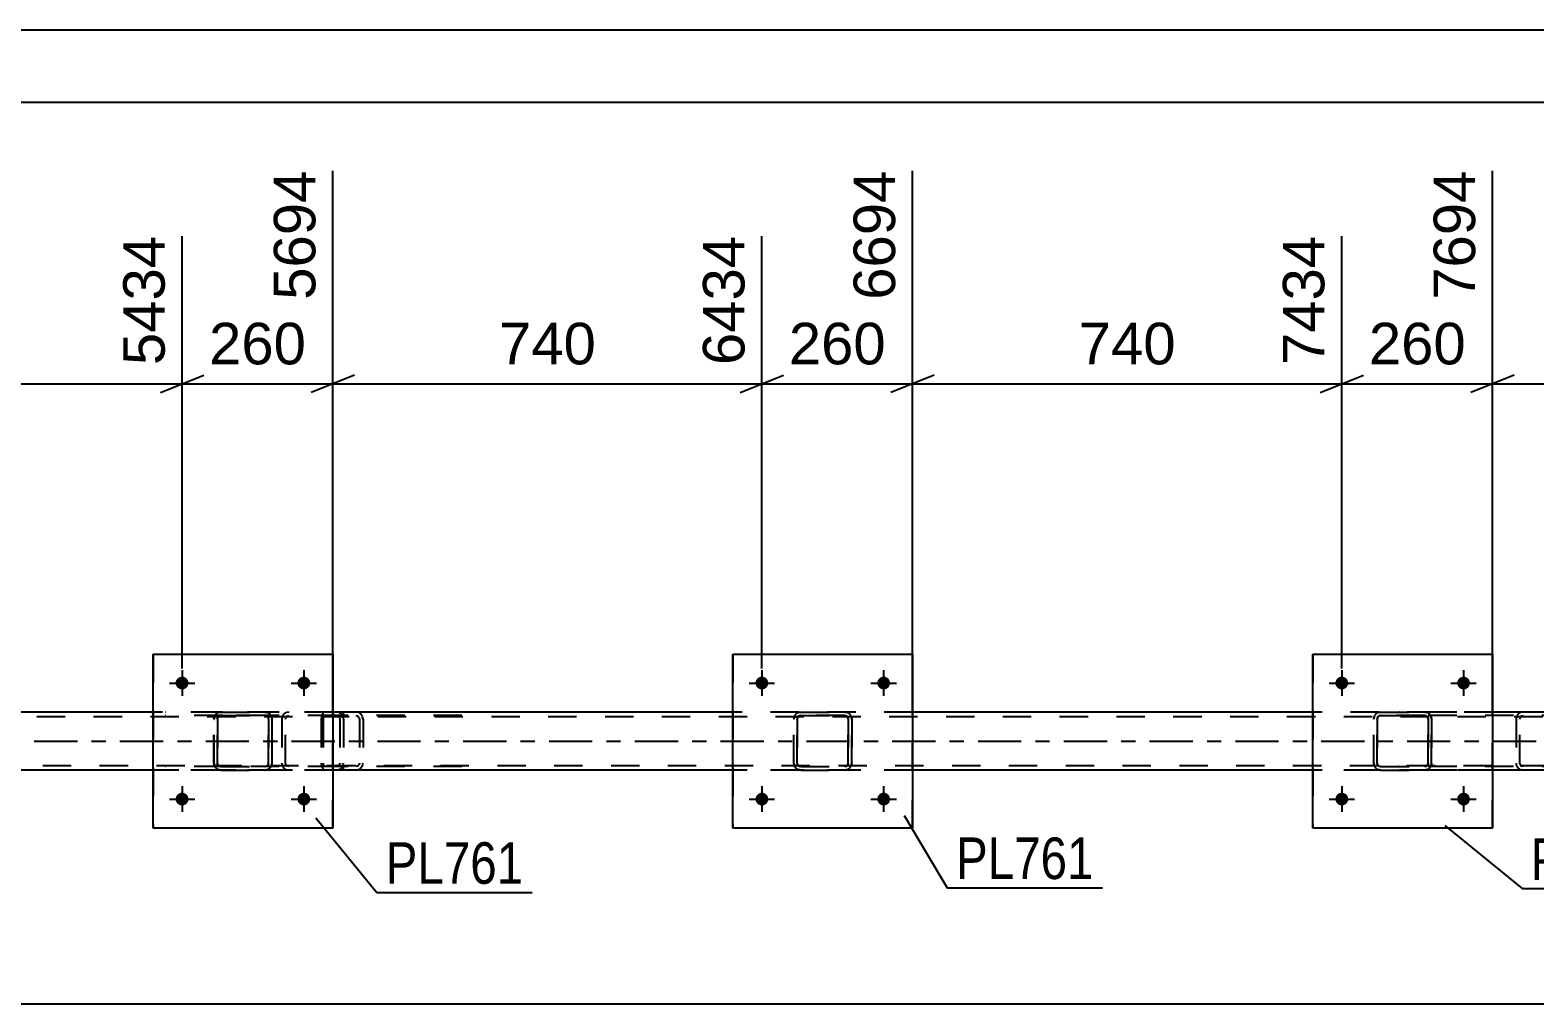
# Model space of a CAD drawing. Header units: millimetres. Extents: x 0 to 841, y 0 to 594.
# Drawn here: x 296.7 to 400.5, y 526.9 to 594 of the extents above; entities that cross this region are included whole.
import ezdxf

# ---------------------------------------------------------------- set-up
doc = ezdxf.new("R2010")
doc.units = ezdxf.units.MM
doc.linetypes.add('DXK_LINE_DOT2', pattern=[3.9198, 1.9599, -1.9599])
doc.linetypes.add('DXK_LINE_DOT3', pattern=[5.9187, 2.979, -0.9799, 0.9799, -0.9799])
doc.styles.add('Arial', font='ARIAL.TTF', dxfattribs={"height": 0.2})
doc.styles.add('Arial Narrow', font='ARIALN.TTF', dxfattribs={"height": 0.2})

# ---------------------------------------------------------------- blocks, each defined once
blk = doc.blocks.new('Unknown-318464264-1115')
at = {"color": 5, "linetype": 'Continuous'}
for p, q in [((841, 594), (0, 594)), ((836, 589), (5, 589))]:
    blk.add_line(p, q, dxfattribs=at)
blk = doc.blocks.new('Part-318464264-1880 - 1696')
at = {"color": 7, "linetype": 'DXK_LINE_DOT2'}
for p, q in [((765.53, 546.67), (89.78, 546.67)), ((317.54, 546.99), (305.14, 546.99)), ((357.53, 546.99), (345.13, 546.99)), ((397.53, 546.99), (385.13, 546.99)), ((89.78, 543.31), (765.53, 543.31)), ((765.53, 542.99), (105.14, 542.99)), ((317.54, 542.99), (305.14, 542.99)), ((357.53, 542.99), (345.13, 542.99)), ((397.53, 542.99), (385.13, 542.99))]:
    blk.add_line(p, q, dxfattribs=at)
at = {"color": 2, "linetype": 'Continuous'}
for p, q in [((305.14, 546.99), (277.53, 546.99)), ((345.13, 546.99), (317.54, 546.99)), ((385.13, 546.99), (357.53, 546.99)), ((425.18, 546.99), (397.53, 546.99)), ((305.14, 542.99), (277.53, 542.99)), ((345.13, 542.99), (317.54, 542.99)), ((385.13, 542.99), (357.53, 542.99)), ((425.18, 542.99), (397.53, 542.99))]:
    blk.add_line(p, q, dxfattribs=at)
at = {"color": 7, "linetype": 'DXK_LINE_DOT3'}
blk.add_line((89.78, 544.99), (765.53, 544.99), dxfattribs=at)
blk = doc.blocks.new('Part-318464264-1739 - 1696')
at = {"color": 7, "linetype": 'DXK_LINE_DOT2'}
for p, q in [((316.76, 546.69), (316.74, 546.51)), ((316.74, 546.51), (316.74, 543.47)), ((316.82, 546.85), (316.76, 546.69)), ((316.91, 546.95), (316.82, 546.85)), ((316.87, 546.51), (316.89, 546.6)), ((316.87, 546.51), (316.87, 543.47)), ((316.89, 546.6), (316.91, 546.68)), ((317.01, 546.99), (316.91, 546.95)), ((316.91, 546.68), (316.96, 546.73)), ((316.96, 546.73), (317.01, 546.75)), ((326.43, 546.99), (317.01, 546.99)), ((326.43, 546.75), (317.01, 546.75)), ((318.27, 546.75), (318.27, 546.99)), ((319.31, 546.95), (319.12, 546.99)), ((319.12, 546.75), (319.21, 546.73)), ((319.21, 546.73), (319.29, 546.68)), ((319.29, 546.68), (319.35, 546.6)), ((319.35, 546.6), (319.37, 546.51)), ((319.37, 546.51), (319.37, 543.47)), ((319.59, 546.65), (319.58, 546.69)), ((319.62, 546.51), (319.59, 546.65)), ((319.62, 546.51), (319.62, 543.47)), ((316.74, 543.47), (316.76, 543.29)), ((316.76, 543.29), (316.82, 543.13)), ((316.82, 543.13), (316.91, 543.03)), ((316.89, 543.38), (316.87, 543.47)), ((316.91, 543.3), (316.89, 543.38)), ((316.96, 543.25), (316.91, 543.3)), ((316.91, 543.03), (317.01, 542.99)), ((317.01, 543.23), (316.96, 543.25)), ((326.43, 543.23), (317.01, 543.23)), ((326.43, 542.99), (317.01, 542.99)), ((318.27, 542.99), (318.27, 543.23)), ((319.21, 543.25), (319.12, 543.23)), ((319.12, 542.99), (319.31, 543.03)), ((319.29, 543.3), (319.21, 543.25)), ((319.35, 543.38), (319.29, 543.3)), ((319.37, 543.47), (319.35, 543.38)), ((319.58, 543.29), (319.6, 543.39)), ((319.6, 543.39), (319.62, 543.47))]:
    blk.add_line(p, q, dxfattribs=at)
for centre, start, end in [((319.13, 546.5), 23.8485, 68.8051), ((319.13, 543.49), 291.1949, 336.1515)]:
    blk.add_arc(centre, 0.492, start, end, dxfattribs=at)
blk = doc.blocks.new('Part-318464264-1756 - 1696')
at = {"color": 7, "linetype": 'DXK_LINE_DOT2'}
for p, q in [((317.76, 546.99), (305.98, 546.99)), ((317.76, 546.75), (305.98, 546.75)), ((314.04, 546.65), (314.01, 546.51)), ((314.01, 546.51), (314.01, 543.47)), ((314.05, 546.69), (314.04, 546.65)), ((314.27, 546.51), (314.29, 546.6)), ((314.27, 543.47), (314.27, 546.51)), ((314.29, 546.6), (314.34, 546.68)), ((314.52, 546.99), (314.33, 546.95)), ((314.34, 546.68), (314.43, 546.73)), ((314.43, 546.73), (314.52, 546.75)), ((317.95, 546.95), (317.76, 546.99)), ((317.76, 546.75), (317.86, 546.73)), ((317.86, 546.73), (317.94, 546.68)), ((317.94, 546.68), (318, 546.6)), ((318, 546.6), (318.01, 546.51)), ((318.01, 546.51), (318.01, 543.47)), ((318.24, 546.65), (318.23, 546.69)), ((318.27, 546.51), (318.24, 546.65)), ((318.27, 546.51), (318.27, 543.47)), ((317.76, 543.23), (305.98, 543.23)), ((317.76, 542.99), (305.98, 542.99)), ((314.01, 543.47), (314.05, 543.29)), ((314.29, 543.38), (314.27, 543.47)), ((314.34, 543.3), (314.29, 543.38)), ((314.33, 543.03), (314.52, 542.99)), ((314.43, 543.25), (314.34, 543.3)), ((314.52, 543.23), (314.43, 543.25)), ((317.86, 543.25), (317.76, 543.23)), ((317.76, 542.99), (317.95, 543.03)), ((317.94, 543.3), (317.86, 543.25)), ((318, 543.38), (317.94, 543.3)), ((318.01, 543.47), (318, 543.38)), ((318.23, 543.29), (318.25, 543.39)), ((318.25, 543.39), (318.27, 543.47))]:
    blk.add_line(p, q, dxfattribs=at)
for centre, start, end in [((314.5, 546.49), 110.7574, 155.679), ((317.78, 546.49), 24.321, 69.2426), ((314.5, 543.49), 204.321, 249.2426), ((317.78, 543.49), 290.7574, 335.679)]:
    blk.add_arc(centre, 0.496, start, end, dxfattribs=at)
blk = doc.blocks.new('Part-318464264-1839 - 1696')
at = {"color": 7, "linetype": 'DXK_LINE_DOT2'}
for p, q in [((389.33, 546.51), (389.37, 546.69)), ((389.37, 546.69), (389.33, 546.51)), ((389.33, 543.47), (389.33, 546.51)), ((389.33, 546.51), (389.33, 546.51)), ((389.33, 543.47), (389.33, 546.51)), ((389.57, 546.51), (389.59, 546.6)), ((389.59, 546.6), (389.57, 546.51)), ((389.57, 543.47), (389.57, 546.51)), ((389.57, 546.51), (389.57, 546.51)), ((389.57, 546.51), (389.57, 543.47)), ((389.59, 546.6), (389.64, 546.68)), ((389.64, 546.68), (389.59, 546.6)), ((389.63, 546.95), (389.81, 546.99)), ((389.81, 546.99), (389.63, 546.95)), ((389.63, 546.95), (389.63, 546.95)), ((389.64, 546.68), (389.72, 546.73)), ((389.72, 546.73), (389.64, 546.68)), ((389.72, 546.73), (389.81, 546.75)), ((389.81, 546.75), (389.72, 546.73)), ((389.81, 546.99), (392.85, 546.99)), ((389.81, 546.99), (389.81, 546.99)), ((389.81, 546.99), (392.85, 546.99)), ((389.81, 546.75), (392.85, 546.75)), ((389.81, 546.75), (389.81, 546.75)), ((392.85, 546.75), (389.81, 546.75)), ((392.85, 546.99), (392.85, 546.99)), ((392.85, 546.99), (393.03, 546.95)), ((393.04, 546.95), (392.85, 546.99)), ((392.85, 546.75), (392.85, 546.75)), ((392.85, 546.75), (392.94, 546.73)), ((392.94, 546.73), (392.85, 546.75)), ((392.94, 546.73), (393.02, 546.68)), ((393.02, 546.68), (392.94, 546.73)), ((393.02, 546.68), (393.07, 546.6)), ((393.07, 546.6), (393.02, 546.68)), ((393.07, 546.6), (393.09, 546.51)), ((393.09, 546.51), (393.07, 546.6)), ((393.09, 543.47), (393.09, 546.51)), ((393.09, 546.51), (393.09, 546.51)), ((393.09, 546.51), (393.09, 543.47)), ((393.29, 546.69), (393.33, 546.51)), ((393.33, 546.51), (393.3, 546.69)), ((393.33, 543.47), (393.33, 546.51)), ((393.33, 546.51), (393.33, 546.51)), ((393.33, 546.51), (393.33, 543.47)), ((389.33, 543.47), (389.33, 543.47)), ((389.37, 543.29), (389.33, 543.47)), ((389.33, 543.47), (389.37, 543.29)), ((389.57, 543.47), (389.57, 543.47)), ((389.59, 543.38), (389.57, 543.47)), ((389.57, 543.47), (389.59, 543.38)), ((389.64, 543.3), (389.59, 543.38)), ((389.59, 543.38), (389.64, 543.3)), ((389.81, 542.99), (389.63, 543.03)), ((389.63, 543.03), (389.81, 542.99)), ((389.72, 543.25), (389.64, 543.3)), ((389.64, 543.3), (389.72, 543.25)), ((389.81, 543.23), (389.72, 543.25)), ((389.72, 543.25), (389.81, 543.23)), ((389.81, 543.23), (392.85, 543.23)), ((389.81, 543.23), (389.81, 543.23)), ((389.81, 543.23), (392.85, 543.23)), ((389.81, 542.99), (392.85, 542.99)), ((389.81, 542.99), (389.81, 542.99)), ((389.81, 542.99), (392.85, 542.99)), ((392.94, 543.25), (392.85, 543.23)), ((392.85, 543.23), (392.94, 543.25)), ((392.85, 543.23), (392.85, 543.23)), ((393.03, 543.03), (392.85, 542.99)), ((392.85, 542.99), (393.04, 543.03)), ((392.85, 542.99), (392.85, 542.99)), ((393.02, 543.3), (392.94, 543.25)), ((392.94, 543.25), (393.02, 543.3)), ((392.94, 543.25), (392.94, 543.25)), ((393.07, 543.38), (393.02, 543.3)), ((393.02, 543.3), (393.07, 543.38)), ((393.09, 543.47), (393.07, 543.38)), ((393.07, 543.38), (393.09, 543.47)), ((393.09, 543.47), (393.09, 543.47)), ((393.33, 543.47), (393.29, 543.29)), ((393.3, 543.29), (393.33, 543.47)), ((393.33, 543.47), (393.33, 543.47))]:
    blk.add_line(p, q, dxfattribs=at)
at = {"color": 7, "linetype": 'DXK_LINE_DOT3'}
blk.add_line((391.33, 544.99), (391.33, 544.99), dxfattribs=at)
at = {"color": 7, "linetype": 'DXK_LINE_DOT2'}
for centre, start, end in [((389.81, 546.51), 112.5, 157.5), ((389.81, 546.51), 112.5, 157.5), ((392.85, 546.51), 22.5, 67.5), ((392.85, 546.51), 22.5, 67.5), ((389.81, 543.47), 202.5, 247.5), ((389.81, 543.47), 202.5, 247.5), ((392.85, 543.47), 292.5, 337.5), ((392.85, 543.47), 292.5, 337.5)]:
    blk.add_arc(centre, 0.48, start, end, dxfattribs=at)
blk = doc.blocks.new('Part-318464264-1783 - 1696')
at = {"color": 2, "linetype": 'Continuous'}
for p, q in [((385.13, 538.99), (385.13, 550.99)), ((385.13, 550.99), (385.13, 550.99)), ((385.13, 550.99), (397.53, 550.99)), ((397.53, 550.99), (397.53, 538.99)), ((385.13, 538.99), (385.13, 538.99)), ((397.53, 538.99), (385.13, 538.99))]:
    blk.add_line(p, q, dxfattribs=at)
at = {"color": 7, "linetype": 'DXK_LINE_DOT2'}
for p, q in [((385.13, 550.99), (385.13, 538.99)), ((385.13, 550.99), (385.13, 550.99)), ((397.53, 538.99), (397.53, 550.99)), ((385.13, 538.99), (385.13, 538.99))]:
    blk.add_line(p, q, dxfattribs=at)
blk = doc.blocks.new('Bolt-318464264-1863 - 1696')
at = {"linetype": 'Continuous'}
for points in [[(306.7, 548.99), (306.7, 549.08), (306.73, 549.17), (306.78, 549.25), (306.84, 549.32), (306.92, 549.37), (307, 549.41), (307.09, 549.43), (307.18, 549.43), (307.27, 549.41), (307.36, 549.37), (307.43, 549.32), (307.49, 549.25), (307.54, 549.17), (307.57, 549.08), (307.58, 548.99), (307.57, 548.9), (307.54, 548.81), (307.49, 548.73), (307.43, 548.66), (307.36, 548.61), (307.27, 548.57), (307.18, 548.55), (307.09, 548.55), (307, 548.57), (306.92, 548.61), (306.84, 548.66), (306.78, 548.73), (306.73, 548.81), (306.7, 548.9)], [(315.1, 548.99), (315.1, 549.08), (315.13, 549.17), (315.18, 549.25), (315.24, 549.32), (315.32, 549.37), (315.4, 549.41), (315.49, 549.43), (315.58, 549.43), (315.67, 549.41), (315.76, 549.37), (315.83, 549.32), (315.89, 549.25), (315.94, 549.17), (315.97, 549.08), (315.98, 548.99), (315.97, 548.9), (315.94, 548.81), (315.89, 548.73), (315.83, 548.66), (315.76, 548.61), (315.67, 548.57), (315.58, 548.55), (315.49, 548.55), (315.4, 548.57), (315.32, 548.61), (315.24, 548.66), (315.18, 548.73), (315.13, 548.81), (315.1, 548.9)]]:
    blk.add_hatch(color=1, dxfattribs=at).paths.add_polyline_path(points)
at = {"color": 1, "linetype": 'Continuous'}
for p, q in [((307.14, 549.87), (307.14, 548.11)), ((315.54, 549.87), (315.54, 548.11)), ((306.26, 548.99), (308.02, 548.99)), ((314.66, 548.99), (316.42, 548.99))]:
    blk.add_line(p, q, dxfattribs=at)
blk = doc.blocks.new('Bolt-318464264-1864 - 1696')
at = {"linetype": 'Continuous'}
for points in [[(306.7, 540.99), (306.7, 541.08), (306.73, 541.17), (306.78, 541.25), (306.84, 541.32), (306.92, 541.37), (307, 541.41), (307.09, 541.43), (307.18, 541.43), (307.27, 541.41), (307.36, 541.37), (307.43, 541.32), (307.49, 541.25), (307.54, 541.17), (307.57, 541.08), (307.58, 540.99), (307.57, 540.9), (307.54, 540.81), (307.49, 540.73), (307.43, 540.66), (307.36, 540.61), (307.27, 540.57), (307.18, 540.55), (307.09, 540.55), (307, 540.57), (306.92, 540.61), (306.84, 540.66), (306.78, 540.73), (306.73, 540.81), (306.7, 540.9)], [(315.1, 540.99), (315.1, 541.08), (315.13, 541.17), (315.18, 541.25), (315.24, 541.32), (315.32, 541.37), (315.4, 541.41), (315.49, 541.43), (315.58, 541.43), (315.67, 541.41), (315.76, 541.37), (315.83, 541.32), (315.89, 541.25), (315.94, 541.17), (315.97, 541.08), (315.98, 540.99), (315.97, 540.9), (315.94, 540.81), (315.89, 540.73), (315.83, 540.66), (315.76, 540.61), (315.67, 540.57), (315.58, 540.55), (315.49, 540.55), (315.4, 540.57), (315.32, 540.61), (315.24, 540.66), (315.18, 540.73), (315.13, 540.81), (315.1, 540.9)]]:
    blk.add_hatch(color=1, dxfattribs=at).paths.add_polyline_path(points)
at = {"color": 1, "linetype": 'Continuous'}
for p, q in [((307.14, 541.87), (307.14, 540.11)), ((315.54, 541.87), (315.54, 540.11)), ((306.26, 540.99), (308.02, 540.99)), ((314.66, 540.99), (316.42, 540.99))]:
    blk.add_line(p, q, dxfattribs=at)
blk = doc.blocks.new('Part-318464264-1895 - 1696')
at = {"color": 7, "linetype": 'DXK_LINE_DOT2'}
for p, q in [((402.9, 546.99), (391.12, 546.99)), ((402.9, 546.75), (391.12, 546.75)), ((399.18, 546.65), (399.15, 546.51)), ((399.15, 546.51), (399.15, 543.47)), ((399.19, 546.69), (399.18, 546.65)), ((399.41, 546.51), (399.43, 546.6)), ((399.41, 543.47), (399.41, 546.51)), ((399.43, 546.6), (399.48, 546.68)), ((399.66, 546.99), (399.47, 546.95)), ((399.48, 546.68), (399.56, 546.73)), ((399.56, 546.73), (399.66, 546.75)), ((403.09, 546.95), (402.9, 546.99)), ((402.9, 546.75), (402.99, 546.73)), ((402.99, 546.73), (403.08, 546.68)), ((403.08, 546.68), (403.13, 546.6)), ((403.13, 546.6), (403.15, 546.51)), ((403.15, 546.51), (403.15, 543.47)), ((403.38, 546.65), (403.37, 546.69)), ((403.41, 546.51), (403.38, 546.65)), ((403.41, 546.51), (403.41, 543.47)), ((402.9, 543.23), (391.12, 543.23)), ((402.9, 542.99), (391.12, 542.99)), ((399.15, 543.47), (399.17, 543.39)), ((399.17, 543.39), (399.19, 543.29)), ((399.43, 543.38), (399.41, 543.47)), ((399.48, 543.3), (399.43, 543.38)), ((399.47, 543.03), (399.66, 542.99)), ((399.56, 543.25), (399.48, 543.3)), ((399.66, 543.23), (399.56, 543.25)), ((402.99, 543.25), (402.9, 543.23)), ((402.9, 542.99), (403.09, 543.03)), ((403.08, 543.3), (402.99, 543.25)), ((403.13, 543.38), (403.08, 543.3)), ((403.15, 543.47), (403.13, 543.38)), ((403.37, 543.29), (403.39, 543.39)), ((403.39, 543.39), (403.41, 543.47))]:
    blk.add_line(p, q, dxfattribs=at)
for centre, start, end in [((399.64, 546.49), 110.7574, 155.679), ((402.92, 546.49), 24.321, 69.2426), ((399.64, 543.49), 204.321, 249.2426), ((402.92, 543.49), 290.7574, 335.679)]:
    blk.add_arc(centre, 0.496, start, end, dxfattribs=at)
blk = doc.blocks.new('Part-318464264-1933 - 1696')
at = {"color": 7, "linetype": 'DXK_LINE_DOT2'}
for p, q in [((349.33, 546.51), (349.37, 546.69)), ((349.37, 546.69), (349.33, 546.51)), ((349.33, 543.47), (349.33, 546.51)), ((349.33, 546.51), (349.33, 546.51)), ((349.33, 543.47), (349.33, 546.51)), ((349.57, 546.51), (349.59, 546.6)), ((349.59, 546.6), (349.57, 546.51)), ((349.57, 543.47), (349.57, 546.51)), ((349.57, 546.51), (349.57, 546.51)), ((349.57, 546.51), (349.57, 543.47)), ((349.59, 546.6), (349.64, 546.68)), ((349.64, 546.68), (349.59, 546.6)), ((349.63, 546.95), (349.81, 546.99)), ((349.81, 546.99), (349.63, 546.95)), ((349.63, 546.95), (349.63, 546.95)), ((349.64, 546.68), (349.72, 546.73)), ((349.72, 546.73), (349.64, 546.68)), ((349.72, 546.73), (349.81, 546.75)), ((349.81, 546.75), (349.72, 546.73)), ((349.81, 546.99), (352.85, 546.99)), ((349.81, 546.99), (349.81, 546.99)), ((349.81, 546.99), (352.85, 546.99)), ((349.81, 546.75), (352.85, 546.75)), ((349.81, 546.75), (349.81, 546.75)), ((352.85, 546.75), (349.81, 546.75)), ((352.85, 546.99), (352.85, 546.99)), ((352.85, 546.99), (353.03, 546.95)), ((353.04, 546.95), (352.85, 546.99)), ((352.85, 546.75), (352.85, 546.75)), ((352.85, 546.75), (352.94, 546.73)), ((352.94, 546.73), (352.85, 546.75)), ((352.94, 546.73), (353.02, 546.68)), ((353.02, 546.68), (352.94, 546.73)), ((353.02, 546.68), (353.07, 546.6)), ((353.07, 546.6), (353.02, 546.68)), ((353.07, 546.6), (353.09, 546.51)), ((353.09, 546.51), (353.07, 546.6)), ((353.09, 543.47), (353.09, 546.51)), ((353.09, 546.51), (353.09, 546.51)), ((353.09, 546.51), (353.09, 543.47)), ((353.29, 546.69), (353.33, 546.51)), ((353.33, 546.51), (353.3, 546.69)), ((353.33, 543.47), (353.33, 546.51)), ((353.33, 546.51), (353.33, 546.51)), ((353.33, 546.51), (353.33, 543.47)), ((349.33, 543.47), (349.33, 543.47)), ((349.37, 543.29), (349.33, 543.47)), ((349.33, 543.47), (349.37, 543.29)), ((349.57, 543.47), (349.57, 543.47)), ((349.59, 543.38), (349.57, 543.47)), ((349.57, 543.47), (349.59, 543.38)), ((349.64, 543.3), (349.59, 543.38)), ((349.59, 543.38), (349.64, 543.3)), ((349.81, 542.99), (349.63, 543.03)), ((349.63, 543.03), (349.81, 542.99)), ((349.72, 543.25), (349.64, 543.3)), ((349.64, 543.3), (349.72, 543.25)), ((349.81, 543.23), (349.72, 543.25)), ((349.72, 543.25), (349.81, 543.23)), ((349.81, 543.23), (352.85, 543.23)), ((349.81, 543.23), (349.81, 543.23)), ((349.81, 543.23), (352.85, 543.23)), ((349.81, 542.99), (352.85, 542.99)), ((349.81, 542.99), (349.81, 542.99)), ((349.81, 542.99), (352.85, 542.99)), ((352.94, 543.25), (352.85, 543.23)), ((352.85, 543.23), (352.94, 543.25)), ((352.85, 543.23), (352.85, 543.23)), ((353.03, 543.03), (352.85, 542.99)), ((352.85, 542.99), (353.04, 543.03)), ((352.85, 542.99), (352.85, 542.99)), ((353.02, 543.3), (352.94, 543.25)), ((352.94, 543.25), (353.02, 543.3)), ((352.94, 543.25), (352.94, 543.25)), ((353.07, 543.38), (353.02, 543.3)), ((353.02, 543.3), (353.07, 543.38)), ((353.09, 543.47), (353.07, 543.38)), ((353.07, 543.38), (353.09, 543.47)), ((353.09, 543.47), (353.09, 543.47)), ((353.33, 543.47), (353.29, 543.29)), ((353.3, 543.29), (353.33, 543.47)), ((353.33, 543.47), (353.33, 543.47))]:
    blk.add_line(p, q, dxfattribs=at)
at = {"color": 7, "linetype": 'DXK_LINE_DOT3'}
blk.add_line((351.33, 544.99), (351.33, 544.99), dxfattribs=at)
at = {"color": 7, "linetype": 'DXK_LINE_DOT2'}
for centre, start, end in [((349.81, 546.51), 112.5, 157.5), ((349.81, 546.51), 112.5, 157.5), ((352.85, 546.51), 22.5, 67.5), ((352.85, 546.51), 22.5, 67.5), ((349.81, 543.47), 202.5, 247.5), ((349.81, 543.47), 202.5, 247.5), ((352.85, 543.47), 292.5, 337.5), ((352.85, 543.47), 292.5, 337.5)]:
    blk.add_arc(centre, 0.48, start, end, dxfattribs=at)
blk = doc.blocks.new('Part-318464264-1938 - 1696')
at = {"color": 2, "linetype": 'Continuous'}
for p, q in [((345.13, 538.99), (345.13, 550.99)), ((345.13, 550.99), (345.13, 550.99)), ((345.13, 550.99), (357.53, 550.99)), ((357.53, 550.99), (357.53, 538.99)), ((345.13, 538.99), (345.13, 538.99)), ((357.53, 538.99), (345.13, 538.99))]:
    blk.add_line(p, q, dxfattribs=at)
at = {"color": 7, "linetype": 'DXK_LINE_DOT2'}
for p, q in [((345.13, 550.99), (345.13, 538.99)), ((345.13, 550.99), (345.13, 550.99)), ((357.53, 538.99), (357.53, 550.99)), ((345.13, 538.99), (345.13, 538.99))]:
    blk.add_line(p, q, dxfattribs=at)
blk = doc.blocks.new('Bolt-318464264-1948 - 1696')
at = {"linetype": 'Continuous'}
for points in [[(346.69, 540.99), (346.7, 541.08), (346.73, 541.17), (346.78, 541.25), (346.84, 541.32), (346.91, 541.37), (347, 541.41), (347.09, 541.43), (347.18, 541.43), (347.27, 541.41), (347.35, 541.37), (347.43, 541.32), (347.49, 541.25), (347.53, 541.17), (347.56, 541.08), (347.57, 540.99), (347.56, 540.9), (347.53, 540.81), (347.49, 540.73), (347.43, 540.66), (347.35, 540.61), (347.27, 540.57), (347.18, 540.55), (347.09, 540.55), (347, 540.57), (346.91, 540.61), (346.84, 540.66), (346.78, 540.73), (346.73, 540.81), (346.7, 540.9)], [(355.09, 540.99), (355.1, 541.08), (355.13, 541.17), (355.18, 541.25), (355.24, 541.32), (355.31, 541.37), (355.4, 541.41), (355.49, 541.43), (355.58, 541.43), (355.67, 541.41), (355.75, 541.37), (355.83, 541.32), (355.89, 541.25), (355.93, 541.17), (355.96, 541.08), (355.97, 540.99), (355.96, 540.9), (355.93, 540.81), (355.89, 540.73), (355.83, 540.66), (355.75, 540.61), (355.67, 540.57), (355.58, 540.55), (355.49, 540.55), (355.4, 540.57), (355.31, 540.61), (355.24, 540.66), (355.18, 540.73), (355.13, 540.81), (355.1, 540.9)]]:
    blk.add_hatch(color=1, dxfattribs=at).paths.add_polyline_path(points)
at = {"color": 1, "linetype": 'Continuous'}
for p, q in [((347.13, 541.87), (347.13, 540.11)), ((355.53, 541.87), (355.53, 540.11)), ((346.25, 540.99), (348.01, 540.99)), ((354.65, 540.99), (356.41, 540.99))]:
    blk.add_line(p, q, dxfattribs=at)
blk = doc.blocks.new('Bolt-318464264-1957 - 1696')
at = {"linetype": 'Continuous'}
for points in [[(386.69, 548.99), (386.7, 549.08), (386.73, 549.17), (386.78, 549.25), (386.84, 549.32), (386.91, 549.37), (387, 549.41), (387.09, 549.43), (387.18, 549.43), (387.27, 549.41), (387.35, 549.37), (387.43, 549.32), (387.49, 549.25), (387.53, 549.17), (387.56, 549.08), (387.57, 548.99), (387.56, 548.9), (387.53, 548.81), (387.49, 548.73), (387.43, 548.66), (387.35, 548.61), (387.27, 548.57), (387.18, 548.55), (387.09, 548.55), (387, 548.57), (386.91, 548.61), (386.84, 548.66), (386.78, 548.73), (386.73, 548.81), (386.7, 548.9)], [(395.09, 548.99), (395.1, 549.08), (395.13, 549.17), (395.18, 549.25), (395.24, 549.32), (395.31, 549.37), (395.4, 549.41), (395.49, 549.43), (395.58, 549.43), (395.67, 549.41), (395.75, 549.37), (395.83, 549.32), (395.89, 549.25), (395.93, 549.17), (395.96, 549.08), (395.97, 548.99), (395.96, 548.9), (395.93, 548.81), (395.89, 548.73), (395.83, 548.66), (395.75, 548.61), (395.67, 548.57), (395.58, 548.55), (395.49, 548.55), (395.4, 548.57), (395.31, 548.61), (395.24, 548.66), (395.18, 548.73), (395.13, 548.81), (395.1, 548.9)]]:
    blk.add_hatch(color=1, dxfattribs=at).paths.add_polyline_path(points)
at = {"color": 1, "linetype": 'Continuous'}
for p, q in [((387.13, 549.87), (387.13, 548.11)), ((395.53, 549.87), (395.53, 548.11)), ((386.25, 548.99), (388.01, 548.99)), ((394.65, 548.99), (396.41, 548.99))]:
    blk.add_line(p, q, dxfattribs=at)
blk = doc.blocks.new('Bolt-318464264-1958 - 1696')
at = {"linetype": 'Continuous'}
for points in [[(386.69, 540.99), (386.7, 541.08), (386.73, 541.17), (386.78, 541.25), (386.84, 541.32), (386.91, 541.37), (387, 541.41), (387.09, 541.43), (387.18, 541.43), (387.27, 541.41), (387.35, 541.37), (387.43, 541.32), (387.49, 541.25), (387.53, 541.17), (387.56, 541.08), (387.57, 540.99), (387.56, 540.9), (387.53, 540.81), (387.49, 540.73), (387.43, 540.66), (387.35, 540.61), (387.27, 540.57), (387.18, 540.55), (387.09, 540.55), (387, 540.57), (386.91, 540.61), (386.84, 540.66), (386.78, 540.73), (386.73, 540.81), (386.7, 540.9)], [(395.09, 540.99), (395.1, 541.08), (395.13, 541.17), (395.18, 541.25), (395.24, 541.32), (395.31, 541.37), (395.4, 541.41), (395.49, 541.43), (395.58, 541.43), (395.67, 541.41), (395.75, 541.37), (395.83, 541.32), (395.89, 541.25), (395.93, 541.17), (395.96, 541.08), (395.97, 540.99), (395.96, 540.9), (395.93, 540.81), (395.89, 540.73), (395.83, 540.66), (395.75, 540.61), (395.67, 540.57), (395.58, 540.55), (395.49, 540.55), (395.4, 540.57), (395.31, 540.61), (395.24, 540.66), (395.18, 540.73), (395.13, 540.81), (395.1, 540.9)]]:
    blk.add_hatch(color=1, dxfattribs=at).paths.add_polyline_path(points)
at = {"color": 1, "linetype": 'Continuous'}
for p, q in [((387.13, 541.87), (387.13, 540.11)), ((395.53, 541.87), (395.53, 540.11)), ((386.25, 540.99), (388.01, 540.99)), ((394.65, 540.99), (396.41, 540.99))]:
    blk.add_line(p, q, dxfattribs=at)
blk = doc.blocks.new('Bolt-318464264-1959 - 1696')
at = {"linetype": 'Continuous'}
for points in [[(346.69, 548.99), (346.7, 549.08), (346.73, 549.17), (346.78, 549.25), (346.84, 549.32), (346.91, 549.37), (347, 549.41), (347.09, 549.43), (347.18, 549.43), (347.27, 549.41), (347.35, 549.37), (347.43, 549.32), (347.49, 549.25), (347.53, 549.17), (347.56, 549.08), (347.57, 548.99), (347.56, 548.9), (347.53, 548.81), (347.49, 548.73), (347.43, 548.66), (347.35, 548.61), (347.27, 548.57), (347.18, 548.55), (347.09, 548.55), (347, 548.57), (346.91, 548.61), (346.84, 548.66), (346.78, 548.73), (346.73, 548.81), (346.7, 548.9)], [(355.09, 548.99), (355.1, 549.08), (355.13, 549.17), (355.18, 549.25), (355.24, 549.32), (355.31, 549.37), (355.4, 549.41), (355.49, 549.43), (355.58, 549.43), (355.67, 549.41), (355.75, 549.37), (355.83, 549.32), (355.89, 549.25), (355.93, 549.17), (355.96, 549.08), (355.97, 548.99), (355.96, 548.9), (355.93, 548.81), (355.89, 548.73), (355.83, 548.66), (355.75, 548.61), (355.67, 548.57), (355.58, 548.55), (355.49, 548.55), (355.4, 548.57), (355.31, 548.61), (355.24, 548.66), (355.18, 548.73), (355.13, 548.81), (355.1, 548.9)]]:
    blk.add_hatch(color=1, dxfattribs=at).paths.add_polyline_path(points)
at = {"color": 1, "linetype": 'Continuous'}
for p, q in [((347.13, 549.87), (347.13, 548.11)), ((355.53, 549.87), (355.53, 548.11)), ((346.25, 548.99), (348.01, 548.99)), ((354.65, 548.99), (356.41, 548.99))]:
    blk.add_line(p, q, dxfattribs=at)
blk = doc.blocks.new('Part-318464264-1979 - 1696')
at = {"color": 2, "linetype": 'Continuous'}
for p, q in [((305.14, 538.99), (305.14, 550.99)), ((305.14, 550.99), (305.14, 550.99)), ((305.14, 550.99), (317.54, 550.99)), ((317.54, 550.99), (317.54, 538.99)), ((305.14, 538.99), (305.14, 538.99)), ((317.54, 538.99), (305.14, 538.99))]:
    blk.add_line(p, q, dxfattribs=at)
at = {"color": 7, "linetype": 'DXK_LINE_DOT2'}
for p, q in [((305.14, 550.99), (305.14, 538.99)), ((305.14, 550.99), (305.14, 550.99)), ((317.54, 538.99), (317.54, 550.99)), ((305.14, 538.99), (305.14, 538.99))]:
    blk.add_line(p, q, dxfattribs=at)
blk = doc.blocks.new('Part-318464264-1980 - 1696')
at = {"color": 7, "linetype": 'DXK_LINE_DOT2'}
for p, q in [((309.33, 546.51), (309.37, 546.69)), ((309.33, 546.51), (309.34, 546.51)), ((309.33, 543.47), (309.33, 546.51)), ((309.37, 546.69), (309.34, 546.51)), ((309.34, 543.47), (309.34, 546.51)), ((309.59, 546.6), (309.57, 546.51)), ((309.58, 546.51), (309.57, 546.51)), ((309.57, 546.51), (309.57, 543.47)), ((309.58, 546.51), (309.59, 546.6)), ((309.58, 543.47), (309.58, 546.51)), ((309.59, 546.6), (309.65, 546.68)), ((309.64, 546.68), (309.59, 546.6)), ((309.63, 546.95), (309.81, 546.99)), ((309.82, 546.99), (309.63, 546.95)), ((309.63, 546.95), (309.63, 546.95)), ((309.72, 546.73), (309.64, 546.68)), ((309.65, 546.68), (309.72, 546.73)), ((309.72, 546.73), (309.82, 546.75)), ((309.81, 546.75), (309.72, 546.73)), ((309.82, 546.99), (309.81, 546.99)), ((309.81, 546.99), (312.85, 546.99)), ((309.81, 546.75), (309.82, 546.75)), ((312.85, 546.75), (309.81, 546.75)), ((309.82, 546.99), (312.86, 546.99)), ((309.82, 546.75), (312.86, 546.75)), ((312.85, 546.99), (312.86, 546.99)), ((312.85, 546.99), (313.04, 546.95)), ((312.86, 546.75), (312.85, 546.75)), ((312.95, 546.73), (312.85, 546.75)), ((313.04, 546.95), (312.86, 546.99)), ((312.86, 546.75), (312.95, 546.73)), ((312.95, 546.73), (313.02, 546.68)), ((313.02, 546.68), (312.95, 546.73)), ((313.02, 546.68), (313.08, 546.6)), ((313.08, 546.6), (313.02, 546.68)), ((313.08, 546.6), (313.1, 546.51)), ((313.09, 546.51), (313.08, 546.6)), ((313.1, 546.51), (313.09, 546.51)), ((313.09, 546.51), (313.09, 543.47)), ((313.1, 543.47), (313.1, 546.51)), ((313.3, 546.69), (313.33, 546.51)), ((313.34, 546.51), (313.3, 546.69)), ((313.34, 546.51), (313.33, 546.51)), ((313.33, 546.51), (313.33, 543.47)), ((313.34, 543.47), (313.34, 546.51)), ((309.34, 543.47), (309.33, 543.47)), ((309.37, 543.29), (309.33, 543.47)), ((309.34, 543.47), (309.37, 543.29)), ((309.57, 543.47), (309.58, 543.47)), ((309.57, 543.47), (309.59, 543.38)), ((309.59, 543.38), (309.58, 543.47)), ((309.65, 543.3), (309.59, 543.38)), ((309.59, 543.38), (309.64, 543.3)), ((309.81, 542.99), (309.63, 543.03)), ((309.63, 543.03), (309.82, 542.99)), ((309.64, 543.3), (309.72, 543.25)), ((309.72, 543.25), (309.65, 543.3)), ((309.82, 543.23), (309.72, 543.25)), ((309.72, 543.25), (309.81, 543.23)), ((309.82, 543.23), (309.81, 543.23)), ((309.81, 543.23), (312.85, 543.23)), ((309.82, 542.99), (309.81, 542.99)), ((309.81, 542.99), (312.85, 542.99)), ((309.82, 543.23), (312.86, 543.23)), ((309.82, 542.99), (312.86, 542.99)), ((312.85, 543.23), (312.95, 543.25)), ((312.85, 543.23), (312.86, 543.23)), ((313.04, 543.03), (312.85, 542.99)), ((312.85, 542.99), (312.86, 542.99)), ((312.95, 543.25), (312.86, 543.23)), ((312.86, 542.99), (313.04, 543.03)), ((313.02, 543.3), (312.95, 543.25)), ((312.95, 543.25), (313.02, 543.3)), ((312.95, 543.25), (312.95, 543.25)), ((313.08, 543.38), (313.02, 543.3)), ((313.02, 543.3), (313.08, 543.38)), ((313.1, 543.47), (313.08, 543.38)), ((313.08, 543.38), (313.09, 543.47)), ((313.09, 543.47), (313.1, 543.47)), ((313.33, 543.47), (313.3, 543.29)), ((313.3, 543.29), (313.34, 543.47)), ((313.33, 543.47), (313.34, 543.47))]:
    blk.add_line(p, q, dxfattribs=at)
at = {"color": 7, "linetype": 'DXK_LINE_DOT3'}
blk.add_line((311.34, 544.99), (311.33, 544.99), dxfattribs=at)
at = {"color": 7, "linetype": 'DXK_LINE_DOT2'}
for centre, start, end in [((309.81, 546.51), 112.5, 157.5), ((309.82, 546.51), 112.5, 157.5), ((312.85, 546.51), 22.5, 67.5), ((312.86, 546.51), 22.5, 67.5), ((309.81, 543.47), 202.5, 247.5), ((309.82, 543.47), 202.5, 247.5), ((312.85, 543.47), 292.5, 337.5), ((312.86, 543.47), 292.5, 337.5)]:
    blk.add_arc(centre, 0.48, start, end, dxfattribs=at)
blk = doc.blocks.new('StraightDimension-318464264-7629 - 1696')
at = {"color": 7, "linetype": 'Continuous'}
for p, q in [((317.53, 547.99), (317.53, 584.3)), ((347.13, 549.99), (347.13, 579.8)), ((319.03, 570.21), (316.03, 569.01)), ((345.63, 569.01), (348.63, 570.21)), ((317.53, 569.61), (347.13, 569.61))]:
    blk.add_line(p, q, dxfattribs=at)
at = {"color": 0}
blk.add_wipeout([(336.27, 570.36), (336.27, 574.56), (328.4, 574.56), (328.4, 570.36)], dxfattribs=at)
at = {"color": 3, "style": 'Arial'}
blk.add_text('740', height=2.865, dxfattribs=at).set_placement((329, 570.96))
at = {"color": 0, "linetype": 'Continuous'}
blk.add_wipeout([(346.53, 580.4), (342.33, 580.4), (342.33, 570.31), (346.53, 570.31)], dxfattribs=at)
at = {"color": 3, "linetype": 'Continuous', "style": 'Arial'}
blk.add_text('6434', height=2.865, rotation=90.0002, dxfattribs=at).set_placement((345.93, 570.91))
blk = doc.blocks.new('StraightDimension-318464264-7626 - 1696')
at = {"color": 7, "linetype": 'Continuous'}
for p, q in [((397.53, 547.99), (397.53, 584.3)), ((387.13, 549.99), (387.13, 579.8)), ((385.63, 569.01), (388.63, 570.21)), ((399.03, 570.21), (396.03, 569.01)), ((387.13, 569.61), (397.53, 569.61))]:
    blk.add_line(p, q, dxfattribs=at)
at = {"color": 0}
blk.add_wipeout([(396.27, 570.36), (396.27, 574.56), (388.4, 574.56), (388.4, 570.36)], dxfattribs=at)
at = {"color": 3, "style": 'Arial'}
blk.add_text('260', height=2.865, dxfattribs=at).set_placement((389, 570.96))
at = {"color": 0, "linetype": 'Continuous'}
blk.add_wipeout([(396.93, 584.9), (392.73, 584.9), (392.73, 574.81), (396.93, 574.81)], dxfattribs=at)
at = {"color": 3, "linetype": 'Continuous', "style": 'Arial'}
blk.add_text('7694', height=2.865, rotation=90.0002, dxfattribs=at).set_placement((396.33, 575.41))
blk = doc.blocks.new('StraightDimension-318464264-2013 - 1696')
at = {"color": 7, "linetype": 'Continuous'}
blk.add_line((89.77, 526.87), (799.38, 526.87), dxfattribs=at)
blk = doc.blocks.new('StraightDimension-318464264-7625 - 1696')
at = {"color": 7, "linetype": 'Continuous'}
for p, q in [((397.53, 547.99), (397.53, 584.3)), ((427.18, 549.99), (427.18, 579.8)), ((399.03, 570.21), (396.03, 569.01)), ((425.68, 569.01), (428.68, 570.21)), ((397.53, 569.61), (427.18, 569.61))]:
    blk.add_line(p, q, dxfattribs=at)
at = {"color": 0}
blk.add_wipeout([(416.29, 570.36), (416.29, 574.56), (408.42, 574.56), (408.42, 570.36)], dxfattribs=at)
at = {"color": 3, "style": 'Arial'}
blk.add_text('741', height=2.865, dxfattribs=at).set_placement((409.02, 570.96))
at = {"color": 0, "linetype": 'Continuous'}
blk.add_wipeout([(426.58, 580.4), (422.38, 580.4), (422.38, 570.31), (426.58, 570.31)], dxfattribs=at)
at = {"color": 3, "linetype": 'Continuous', "style": 'Arial'}
blk.add_text('8435', height=2.865, rotation=90.0002, dxfattribs=at).set_placement((425.98, 570.91))
blk = doc.blocks.new('StraightDimension-318464264-7627 - 1696')
at = {"color": 7, "linetype": 'Continuous'}
for p, q in [((357.52, 547.99), (357.52, 584.3)), ((387.13, 549.99), (387.13, 579.8)), ((359.02, 570.21), (356.02, 569.01)), ((385.63, 569.01), (388.63, 570.21)), ((357.52, 569.61), (387.13, 569.61))]:
    blk.add_line(p, q, dxfattribs=at)
at = {"color": 0}
blk.add_wipeout([(376.26, 570.36), (376.26, 574.56), (368.39, 574.56), (368.39, 570.36)], dxfattribs=at)
at = {"color": 3, "style": 'Arial'}
blk.add_text('740', height=2.865, dxfattribs=at).set_placement((368.99, 570.96))
at = {"color": 0, "linetype": 'Continuous'}
blk.add_wipeout([(386.53, 580.4), (382.33, 580.4), (382.33, 570.31), (386.53, 570.31)], dxfattribs=at)
at = {"color": 3, "linetype": 'Continuous', "style": 'Arial'}
blk.add_text('7434', height=2.865, rotation=90.0002, dxfattribs=at).set_placement((385.93, 570.91))
blk = doc.blocks.new('StraightDimension-318464264-7628 - 1696')
at = {"color": 7, "linetype": 'Continuous'}
for p, q in [((357.52, 547.99), (357.52, 584.3)), ((347.13, 549.99), (347.13, 579.8)), ((345.63, 569.01), (348.63, 570.21)), ((359.02, 570.21), (356.02, 569.01)), ((347.13, 569.61), (357.52, 569.61))]:
    blk.add_line(p, q, dxfattribs=at)
at = {"color": 0}
blk.add_wipeout([(356.26, 570.36), (356.26, 574.56), (348.39, 574.56), (348.39, 570.36)], dxfattribs=at)
at = {"color": 3, "style": 'Arial'}
blk.add_text('260', height=2.865, dxfattribs=at).set_placement((348.99, 570.96))
at = {"color": 0, "linetype": 'Continuous'}
blk.add_wipeout([(356.92, 584.9), (352.72, 584.9), (352.72, 574.81), (356.92, 574.81)], dxfattribs=at)
at = {"color": 3, "linetype": 'Continuous', "style": 'Arial'}
blk.add_text('6694', height=2.865, rotation=90.0002, dxfattribs=at).set_placement((356.32, 575.41))
blk = doc.blocks.new('StraightDimension-318464264-7630 - 1696')
at = {"color": 7, "linetype": 'Continuous'}
for p, q in [((317.53, 547.99), (317.53, 584.3)), ((307.14, 549.99), (307.14, 579.8)), ((305.64, 569.01), (308.64, 570.21)), ((319.03, 570.21), (316.03, 569.01)), ((307.14, 569.61), (317.53, 569.61))]:
    blk.add_line(p, q, dxfattribs=at)
at = {"color": 0}
blk.add_wipeout([(316.27, 570.36), (316.27, 574.56), (308.4, 574.56), (308.4, 570.36)], dxfattribs=at)
at = {"color": 3, "style": 'Arial'}
blk.add_text('260', height=2.865, dxfattribs=at).set_placement((309, 570.96))
at = {"color": 0, "linetype": 'Continuous'}
blk.add_wipeout([(316.93, 584.9), (312.73, 584.9), (312.73, 574.81), (316.93, 574.81)], dxfattribs=at)
at = {"color": 3, "linetype": 'Continuous', "style": 'Arial'}
blk.add_text('5694', height=2.865, rotation=90.0002, dxfattribs=at).set_placement((316.33, 575.41))
blk = doc.blocks.new('StraightDimension-318464264-7631 - 1696')
at = {"color": 7, "linetype": 'Continuous'}
for p, q in [((277.53, 547.99), (277.53, 584.3)), ((307.14, 549.99), (307.14, 579.8)), ((279.03, 570.21), (276.03, 569.01)), ((305.64, 569.01), (308.64, 570.21)), ((277.53, 569.61), (307.14, 569.61))]:
    blk.add_line(p, q, dxfattribs=at)
at = {"color": 0}
blk.add_wipeout([(296.27, 570.36), (296.27, 574.56), (288.4, 574.56), (288.4, 570.36)], dxfattribs=at)
at = {"color": 3, "style": 'Arial'}
blk.add_text('740', height=2.865, dxfattribs=at).set_placement((289, 570.96))
at = {"color": 0, "linetype": 'Continuous'}
blk.add_wipeout([(306.54, 580.4), (302.34, 580.4), (302.34, 570.31), (306.54, 570.31)], dxfattribs=at)
at = {"color": 3, "linetype": 'Continuous', "style": 'Arial'}
blk.add_text('5434', height=2.865, rotation=90.0002, dxfattribs=at).set_placement((305.94, 570.91))
blk = doc.blocks.new('Mark-318464264-1779 - 1696')
at = {"color": 30, "linetype": 'Continuous'}
for p, q in [((394.23, 539.17), (399.57, 534.82)), ((399.57, 534.82), (410.27, 534.82))]:
    blk.add_line(p, q, dxfattribs=at)
at = {"color": 0}
blk.add_wipeout([(409.67, 535.42), (409.67, 538.42), (400.17, 538.42), (400.17, 535.42)], dxfattribs=at)
blk.add_wipeout([(409.67, 535.42), (409.67, 538.42), (400.17, 538.42), (400.17, 535.42)], dxfattribs=at)
at = {"color": 3, "style": 'Arial Narrow'}
blk.add_text('PL761', height=2.863, dxfattribs=at).set_placement((400.17, 535.42))
blk = doc.blocks.new('Mark-318464264-1934 - 1696')
at = {"color": 30, "linetype": 'Continuous'}
for p, q in [((356.95, 539.85), (359.92, 534.88)), ((359.92, 534.88), (370.63, 534.88))]:
    blk.add_line(p, q, dxfattribs=at)
at = {"color": 0}
blk.add_wipeout([(370.03, 535.48), (370.03, 538.48), (360.52, 538.48), (360.52, 535.48)], dxfattribs=at)
blk.add_wipeout([(370.03, 535.48), (370.03, 538.48), (360.52, 538.48), (360.52, 535.48)], dxfattribs=at)
at = {"color": 3, "style": 'Arial Narrow'}
blk.add_text('PL761', height=2.863, dxfattribs=at).set_placement((360.52, 535.48))
blk = doc.blocks.new('Mark-318464264-1975 - 1696')
at = {"color": 30, "linetype": 'Continuous'}
for p, q in [((316.37, 539.69), (320.58, 534.55)), ((320.58, 534.55), (331.29, 534.55))]:
    blk.add_line(p, q, dxfattribs=at)
at = {"color": 0}
blk.add_wipeout([(330.69, 535.15), (330.69, 538.15), (321.18, 538.15), (321.18, 535.15)], dxfattribs=at)
blk.add_wipeout([(330.69, 535.15), (330.69, 538.15), (321.18, 538.15), (321.18, 535.15)], dxfattribs=at)
at = {"color": 3, "style": 'Arial Narrow'}
blk.add_text('PL761', height=2.863, dxfattribs=at).set_placement((321.18, 535.15))

msp = doc.modelspace()

# ---------------------------------------------------------------- block references
for name in ['Unknown-318464264-1115', 'Part-318464264-1979 - 1696', 'Part-318464264-1938 - 1696', 'Part-318464264-1783 - 1696', 'Bolt-318464264-1863 - 1696', 'Bolt-318464264-1959 - 1696', 'Bolt-318464264-1957 - 1696', 'Part-318464264-1880 - 1696', 'Part-318464264-1756 - 1696', 'Part-318464264-1980 - 1696', 'Part-318464264-1739 - 1696', 'Part-318464264-1933 - 1696', 'Part-318464264-1839 - 1696', 'Part-318464264-1895 - 1696', 'Bolt-318464264-1864 - 1696', 'Bolt-318464264-1948 - 1696', 'Bolt-318464264-1958 - 1696']:
    msp.add_blockref(name, (0, 0))

# ---------------------------------------------------------------- next in the draw order: block references
for name in ['StraightDimension-318464264-7626 - 1696', 'StraightDimension-318464264-7629 - 1696', 'StraightDimension-318464264-2013 - 1696']:
    msp.add_blockref(name, (0, 0))

# ---------------------------------------------------------------- next in the draw order: block references
for name in ['StraightDimension-318464264-7630 - 1696', 'StraightDimension-318464264-7627 - 1696', 'StraightDimension-318464264-7625 - 1696', 'Mark-318464264-1934 - 1696', 'Mark-318464264-1975 - 1696', 'Mark-318464264-1779 - 1696']:
    msp.add_blockref(name, (0, 0))

# ---------------------------------------------------------------- next in the draw order: block references
for name in ['StraightDimension-318464264-7628 - 1696', 'StraightDimension-318464264-7631 - 1696']:
    msp.add_blockref(name, (0, 0))

doc.saveas('drawing.dxf')
